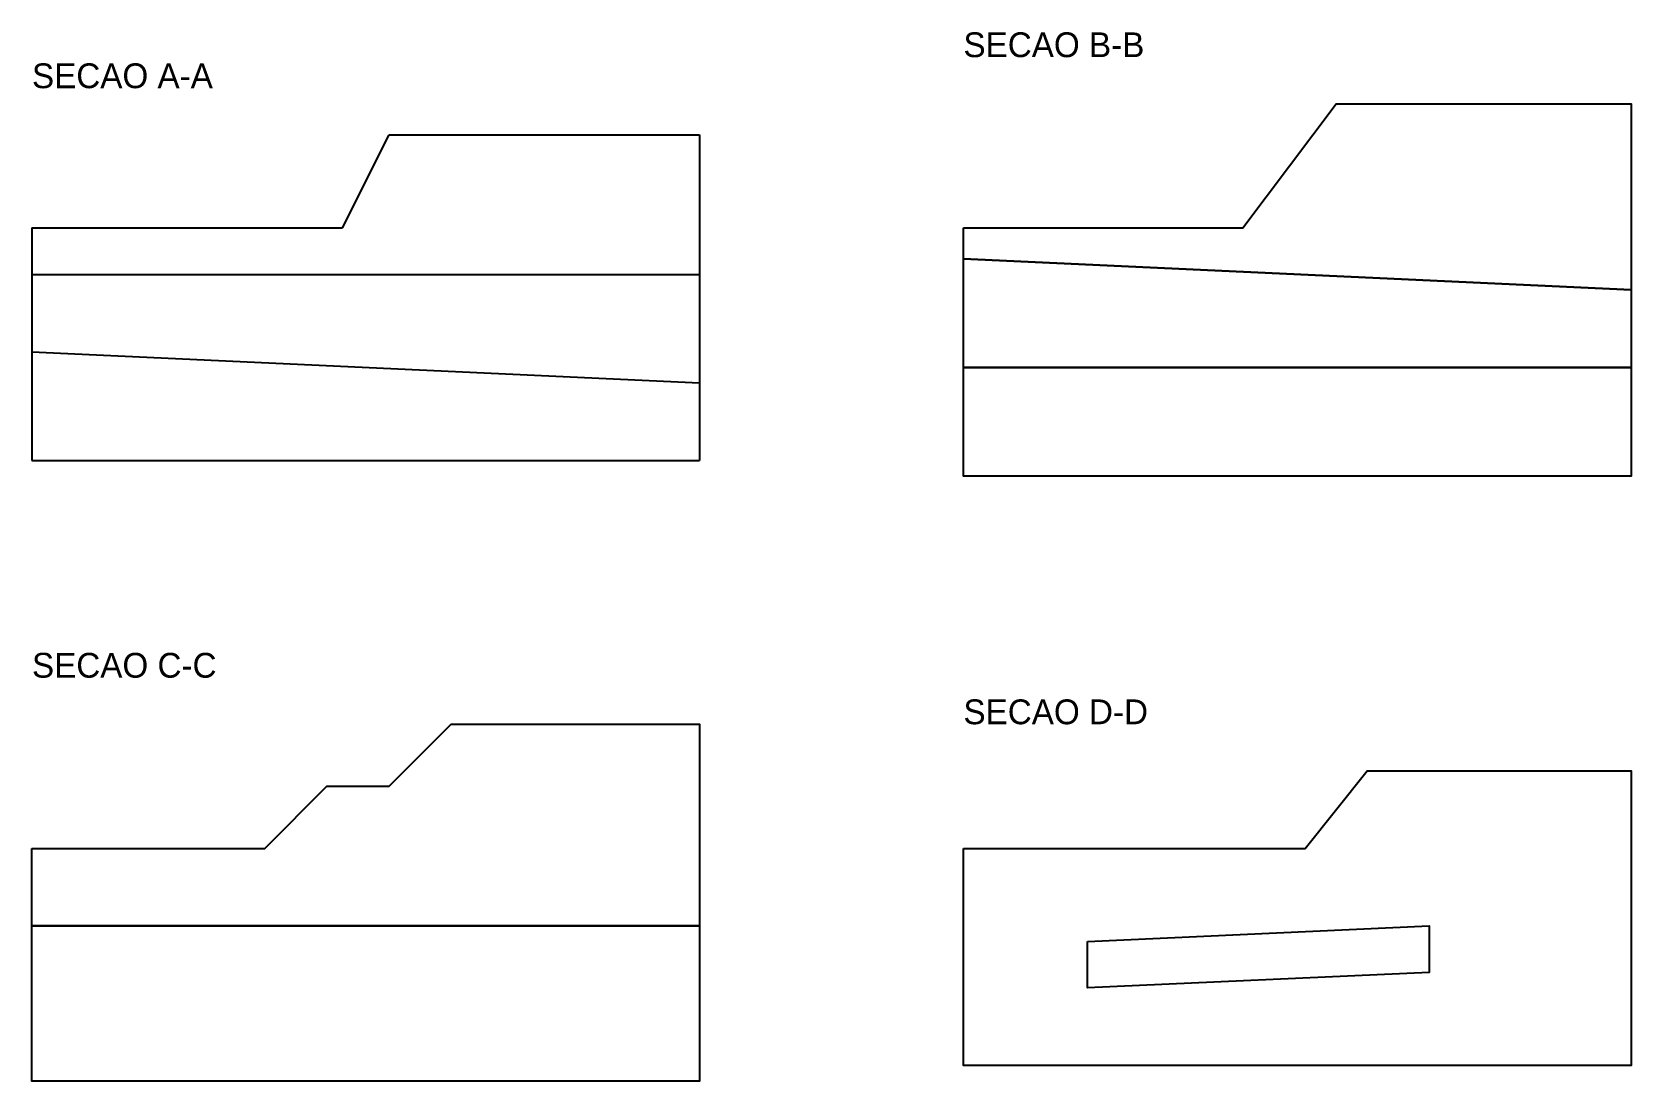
# Model space of a CAD drawing. Header units: metres. Extents: x 0 to 103, y -55 to 13.
import ezdxf

# ---------------------------------------------------------------- set-up
doc = ezdxf.new("R2010")
doc.units = ezdxf.units.M
doc.layers.add('SECOES', color=7, linetype='Continuous')
doc.layers.add('TEXTOS', color=7, linetype='Continuous')

msp = doc.modelspace()

# ---------------------------------------------------------------- linework, layer by layer
at = {"layer": 'SECOES'}
for p, q in [((20, 0), (23, 6)), ((23, 6), (43, 6)), ((43, 6), (43, -15)), ((0, 0), (20, 0)), ((0, 0), (0, -15)), ((0, -3), (43, -3)), ((0, -8), (43, -10)), ((0, -15), (43, -15))]:
    msp.add_line(p, q, dxfattribs=at)
for points in [[(60, 0), (78, 0), (84, 8), (103, 8), (103, -4), (60, -2)], [(60, -2), (103, -4), (103, -9), (60, -9)], [(60, -9), (103, -9), (103, -16), (60, -16)], [(0, -40), (15, -40), (19, -36), (23, -36), (27, -32), (43, -32), (43, -45), (0, -45)], [(60, -40), (82, -40), (86, -35), (103, -35), (103, -54), (60, -54)], [(0, -45), (43, -45), (43, -55), (0, -55)], [(68, -46), (90, -45), (90, -48), (68, -49)]]:
    msp.add_lwpolyline(points, close=True, dxfattribs=at)

# ---------------------------------------------------------------- texts
at = {"layer": 'TEXTOS'}
for s, p in [('SECAO B-B', (60, 11)), ('SECAO A-A', (0, 9)), ('SECAO C-C', (0, -29)), ('SECAO D-D', (60, -32))]:
    msp.add_text(s, height=1.6, dxfattribs=at).set_placement(p)

doc.saveas('drawing.dxf')
